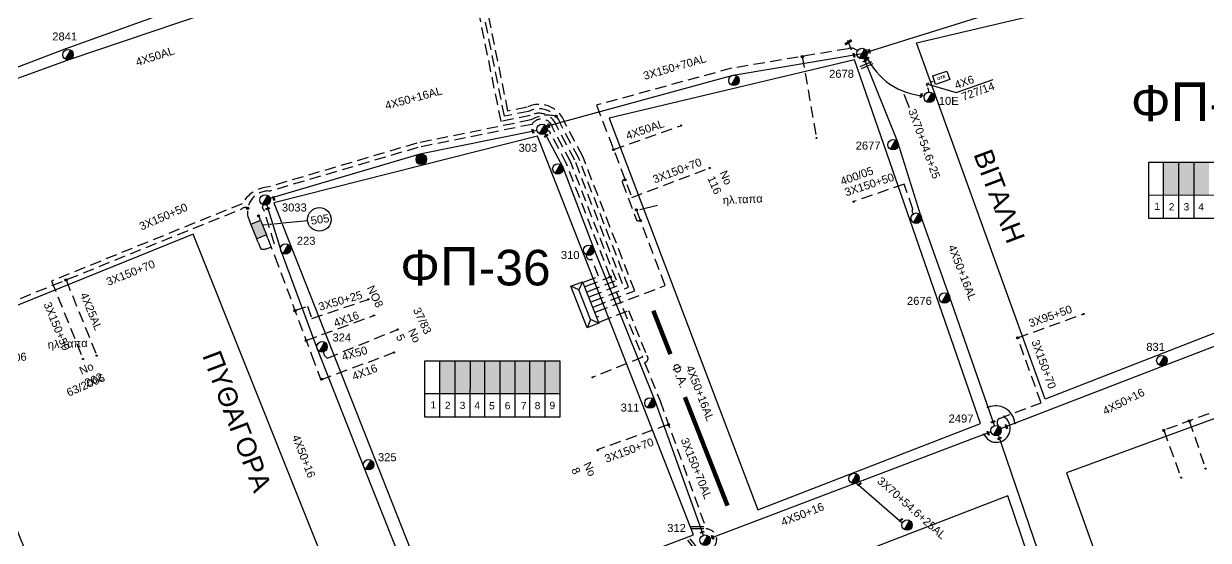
# Model space of a CAD drawing. Header units: millimetres. Extents: x 771 to 3391, y 686 to 1835.
# Drawn here: x 2487.5 to 2753.9, y 1384.9 to 1501 of the extents above; entities that cross this region are included whole.
import ezdxf

# ---------------------------------------------------------------- set-up
doc = ezdxf.new("R2010")
doc.units = ezdxf.units.MM
doc.linetypes.add('DASHED', pattern=[19.05, 12.7, -6.35])
for name, color, linetype in [('Link Box 4 Διευθύνσεων', 7, 'Continuous'), ('Pillar OTE', 7, 'Continuous'), ('Άγνωστα', 7, 'Continuous'), ('Γυμνά εναέρια ΧΤ και ΦΟΠ (3Φ)   4x50+16AL', 7, 'Continuous'), ('Εναέρια παροχή ΧΤ 4x16', 7, 'SYN_LINE'), ('Επιγραφές - Σχήματα', 7, 'Continuous'), ('Καλωδια ΧΤ  3X95+50', 7, 'Continuous'), ('Καλώδια ΧΤ   3x150+50CU', 7, 'DASHED'), ('Καλώδια ΧΤ   3x150+70AL', 7, 'DASHED'), ('Καλώδια ΧΤ   3x150AL+50CU', 7, 'DASHED'), ('Μηχανική τομή', 7, 'Continuous'), ('Στύλος Ξύλινος', 7, 'Continuous'), ('Στύλος Ξύλινος @ 1', 7, 'Continuous'), ('Στύλος ΦΜ', 7, 'Continuous'), ('Στύλος ΦΜ @ 1', 7, 'Continuous'), ('Συνδέσεις', 7, 'Continuous'), ('Συνεστραμμένα ΧΤ   3x70+54.6+25 AL', 7, 'SYN_LINE'), ('Τομή', 7, 'Continuous'), ('Υποσταθμός πόλεως', 7, 'Continuous'), ('Υπόβαθρο ΔΕΗ', 7, 'Continuous'), ('Υπόγεια καλώδια Παροχών ΧΤ   4x16AL', 7, 'DASHED'), ('Υπόγεια καλώδια Παροχών ΧΤ   4x50AL', 7, 'DASHED'), ('Υπόγεια καλώδια Παροχών ΧΤ   4x6', 7, 'DASHED')]:
    doc.layers.add(name, color=color, linetype=linetype)
doc.styles.add('arial', font='arial.ttf')
doc.styles.get("Standard").update_dxf_attribs({"font": 'arial.ttf'})
doc.linetypes.add('SYN_LINE', pattern='A,0.5,-0.0001,["/\\/\\/\\/",Standard,S=0.1,R=0,X=0,Y=-0.05],-0.25', length=0.7501)
doc.dimstyles.new('ISO-25', dxfattribs={"dimtxt": 2.5, "dimasz": 2.5, "dimexe": 1.25, "dimexo": 0.625, "dimtad": 1, "dimtxsty": 'Standard', "dimcen": 2.5, "dimadec": 0, "dimazin": 0, "dimtfac": 1, "dimtmove": 0, "dimatfit": 3, "dimfxl": 1, "dimarcsym": 0})

# ---------------------------------------------------------------- blocks, each defined once
blk = doc.blocks.new('LINK BOX 4 ΑΝΑΧΩΡΗΣΕΩΝ')
at = {"layer": 'Link Box 4 Διευθύνσεων', "ltscale": 40}
blk.add_hatch(color=256, dxfattribs=at).paths.add_polyline_path([(-3.54, 0), (-3.54, -4.67), (3.54, -4.67), (3.54, 0)])
for p, q in [((-3.54, 0), (-5.33, 0)), ((5.33, 0), (3.54, 0)), ((-3.54, -4.67), (-5.33, -4.67)), ((5.33, -4.67), (3.54, -4.67))]:
    blk.add_line(p, q, dxfattribs=at)
blk.add_lwpolyline([(-3.54, -4.67), (-3.54, 0), (3.54, 0), (3.54, -4.67)], close=True, dxfattribs=at)
blk = doc.blocks.new('ΥΠΑΡΧΩΝ ΤΣΙΜΕΝΤΕΝΙΟΣ ΣΤΥΛΟΣ')
at = {"layer": 'Στύλος ΦΜ'}
blk.add_hatch(color=7, dxfattribs=at).paths.add_polyline_path([(-1.29, -2.28, 0.574793), (2.62, 0, 0.268822), (1.3, 2.27)])
at = {"layer": 'Στύλος ΦΜ', "color": 7}
blk.add_line((-1.29, -2.28), (1.3, 2.27), dxfattribs=at)
blk.add_circle((0, 0), 2.62, dxfattribs=at)
at = {"layer": 'Στύλος ΦΜ', "flags": 4}
for tag, p in [('ΑΡΙΘΜΟΣ', (-4.68, 8.05)), ('ΤΥΠΟΣ', (-4.91, 3.03))]:
    blk.add_attdef(tag, p, '', height=4, dxfattribs=at)
blk = doc.blocks.new('ΥΠΟΣΤΑΘΜΟΣ ΠΟΛΕΩΣ 9 ΑΝΑΧΩΡΗΣΕΩΝ')
at = {"layer": 'Υποσταθμός πόλεως', "ltscale": 40}
for p, q in [((-9.63, -2.82), (-9.63, -4)), ((-7.12, -2.82), (-7.12, -4)), ((-4.84, -2.82), (-4.84, -4)), ((-2.36, -2.82), (-2.36, -4)), ((0.09, -2.82), (0.09, -4)), ((2.55, -2.82), (2.55, -4)), ((5.02, -2.82), (5.02, -4)), ((7.48, -2.82), (7.48, -4)), ((9.61, -2.82), (9.61, -4))]:
    blk.add_line(p, q, dxfattribs=at)
blk.add_lwpolyline([(-10.02, 2.82), (10.02, 2.82), (10.02, -2.82), (-10.02, -2.82)], close=True, dxfattribs=at)
for points in [[(-7.21, 0), (-10.02, 2.82)], [(-10.02, -2.82), (-7.21, 0)], [(-7.21, 0), (7.21, 0)], [(7.21, 0), (10.02, 2.82)], [(10.02, -2.82), (7.21, 0)]]:
    blk.add_lwpolyline(points, dxfattribs=at)
at = {"layer": 'Υποσταθμός πόλεως', "linetype": 'SYN_LINE', "ltscale": 40, "flags": 1}
for tag, p in [('ΜΕΤΑΣΧΗΜΑΤΙΣΜΟΣ', (10.79, 1.71)), ('ΙΣΧΥΣ', (10.77, -1.08)), ('ΑΡΙΘΜΟΣ', (10.89, -3.8))]:
    blk.add_attdef(tag, p, '', height=1.8, dxfattribs=at)
blk = doc.blocks.new('_ΣΥΝΔΕΣΗ')
at = {"layer": 'Συνδέσεις', "linetype": 'SYN_LINE', "ltscale": 40}
blk.add_hatch(color=256, dxfattribs=at).paths.add_polyline_path([(0.5, -0.01, 1), (-0.5, -0.01, 1)])
at = {"layer": 'Συνδέσεις'}
blk.add_circle((0, -0.01), 0.5, dxfattribs=at)
blk = doc.blocks.new('ΜΗΧΑΝΙΚΗ ΤΟΜΗ')
at = {"layer": 'Μηχανική τομή', "ltscale": 40}
for p, q in [((-1.9, 0.8), (1.9, 0.8)), ((1.9, 0), (-1.9, 0))]:
    blk.add_line(p, q, dxfattribs=at)
blk = doc.blocks.new('ΤΟΜΗ')
at = {"layer": 'Τομή', "ltscale": 40}
for p, q in [((-5.7, 0), (5.7, 0)), ((5.7, -2.3), (-5.7, -2.3))]:
    blk.add_line(p, q, dxfattribs=at)
blk = doc.blocks.new('ΥΠΑΡΧΩΝ ΞΥΛΙΝΟΣ ΣΤΥΛΟΣ')
at = {"layer": 'Στύλος Ξύλινος'}
h = blk.add_hatch(color=7, dxfattribs=at)
h.paths.add_polyline_path([(-2.62, 0, 0.270008), (-1.29, -2.28), (1.3, 2.27, 0.576266)])
h.paths.add_polyline_path([(-1.29, -2.28, 0.574793), (2.62, 0, 0.268822), (1.3, 2.27)])
at = {"layer": 'Στύλος Ξύλινος', "color": 7}
blk.add_line((-1.29, -2.28), (1.3, 2.27), dxfattribs=at)
blk.add_circle((0, 0), 2.62, dxfattribs=at)
at = {"layer": 'Στύλος Ξύλινος', "flags": 4}
for tag, p in [('ΑΡΙΘΜΟΣ', (-4.91, 8.6)), ('ΤΥΠΟΣ', (-4.85, 3.39))]:
    blk.add_attdef(tag, p, '', height=4, dxfattribs=at)
blk = doc.blocks.new('τομή_')
at = {"layer": 'Επιγραφές - Σχήματα'}
for p, q in [((-1.29, -0.22), (0.13, 0.75)), ((-1.08, -0.46), (0.34, 0.51)), ((-0.66, 0.62), (-0.29, -0.37))]:
    blk.add_line(p, q, dxfattribs=at)
blk = doc.blocks.new('PILLAR ΟΤΕ')
at = {"layer": 'Pillar OTE', "ltscale": 40}
blk.add_lwpolyline([(-3.31, 2.02), (3.39, 2.02), (3.39, -1.99), (-3.31, -1.99)], close=True, dxfattribs=at)
at = {"layer": 'Pillar OTE', "insert": (-1.81, 0.71), "char_height": 1.3575, "width": 109.961, "attachment_point": 1}
blk.add_mtext('{\\fArial|b1|i0|c161|p34;OTE}', dxfattribs=at)

msp = doc.modelspace()

# ---------------------------------------------------------------- hatches: boundary and pattern name
at = {"layer": 'Καλώδια ΧΤ   3x150+50CU', "linetype": 'DASHED', "ltscale": 0.2}
h = msp.add_hatch(color=30, dxfattribs=at)
h.dxf.hatch_style = 1
h.paths.add_polyline_path([(2747.32084, 1469.83693), (2743.88097, 1469.83715), (2743.88051, 1462.47656), (2747.32038, 1462.47322)])
h = msp.add_hatch(color=62, dxfattribs=at)
h.dxf.hatch_style = 1
h.paths.add_polyline_path([(2750.76041, 1469.83672), (2747.32084, 1469.83693), (2747.32038, 1462.47322), (2750.75995, 1462.46988)])
h = msp.add_hatch(color=5, dxfattribs=at)
h.dxf.hatch_style = 1
h.paths.add_polyline_path([(2754.05797, 1469.83651), (2750.76041, 1469.83672), (2750.75995, 1462.46988), (2754.05751, 1462.46668)])
h = msp.add_hatch(color=151, dxfattribs=at)
h.dxf.hatch_style = 1
h.paths.add_polyline_path([(2584.5185, 1425.21059), (2581.07863, 1425.2108), (2581.07817, 1417.85021), (2584.51804, 1417.84687)])
h = msp.add_hatch(color=1, dxfattribs=at)
h.dxf.hatch_style = 1
h.paths.add_polyline_path([(2587.95807, 1425.21037), (2584.5185, 1425.21059), (2584.51804, 1417.84687), (2587.95761, 1417.84353)])
h = msp.add_hatch(color=5, dxfattribs=at)
h.dxf.hatch_style = 1
h.paths.add_polyline_path([(2591.25563, 1425.21017), (2587.95807, 1425.21037), (2587.95761, 1417.84353), (2591.25517, 1417.84033)])
h = msp.add_hatch(color=2, dxfattribs=at)
h.dxf.hatch_style = 1
h.paths.add_polyline_path([(2594.64163, 1425.20996), (2591.25563, 1425.21017), (2591.25517, 1417.84033), (2594.64117, 1417.83704)])
h = msp.add_hatch(color=30, dxfattribs=at)
h.dxf.hatch_style = 1
h.paths.add_polyline_path([(2598.03827, 1425.20974), (2594.64163, 1425.20996), (2594.64117, 1417.83704), (2598.03781, 1417.83374)])
h = msp.add_hatch(color=85, dxfattribs=at)
h.dxf.hatch_style = 1
h.paths.add_polyline_path([(2601.37532, 1425.20953), (2598.03827, 1425.20974), (2598.03781, 1417.83374), (2601.37486, 1417.8305)])
h = msp.add_hatch(color=6, dxfattribs=at)
h.dxf.hatch_style = 1
h.paths.add_polyline_path([(2604.76369, 1425.20932), (2601.37532, 1425.20953), (2601.37486, 1417.8305), (2604.76323, 1417.82721)])
h = msp.add_hatch(color=173, dxfattribs=at)
h.dxf.hatch_style = 1
h.paths.add_polyline_path([(2608.0838, 1425.20911), (2604.76369, 1425.20932), (2604.76323, 1417.82721), (2608.08333, 1417.82399)])

# ---------------------------------------------------------------- linework, layer by layer
at = {"color": 85, "const_width": 1}
for points in [[(2629.11377, 1436.46978), (2632.95667, 1426.69295)], [(2636.21338, 1417.04203), (2645.79908, 1392.65474)]]:
    msp.add_lwpolyline(points, dxfattribs=at)
at = {"layer": 'Pillar OTE', "ltscale": 40}
for points in [[(2740.55227, 1457.19707), (2740.55306, 1469.83736), (2770.88613, 1469.83546), (2770.88534, 1457.16771), (2740.55227, 1457.198)], [(2743.88018, 1457.19467), (2743.88097, 1469.83715)], [(2747.32005, 1457.19124), (2747.32084, 1469.83693)], [(2750.75962, 1457.1878), (2750.76041, 1469.83672)], [(2740.5526, 1462.47979), (2770.88567, 1462.45033)], [(2577.74993, 1412.57072), (2577.75072, 1425.21101), (2608.0838, 1425.20911), (2608.083, 1412.54136), (2577.74993, 1412.57165)], [(2581.07784, 1412.56833), (2581.07863, 1425.2108)], [(2584.51771, 1412.56489), (2584.5185, 1425.21059)], [(2587.95728, 1412.56146), (2587.95807, 1425.21037)], [(2591.25484, 1412.55817), (2591.25563, 1425.21017)], [(2594.64083, 1412.55479), (2594.64163, 1425.20996)], [(2598.03748, 1412.55139), (2598.03827, 1425.20974)], [(2601.37453, 1412.54806), (2601.37532, 1425.20953)], [(2604.7629, 1412.54468), (2604.76369, 1425.20932)], [(2577.75026, 1417.85345), (2608.08333, 1417.82399)]]:
    msp.add_lwpolyline(points, dxfattribs=at)
at = {"layer": 'Άγνωστα', "color": 5, "linetype": 'DASHED', "ltscale": 0.2}
msp.add_lwpolyline([(2662.60525, 1493.61553), (2665.80189, 1475.25655)], dxfattribs=at)
at = {"layer": 'Άγνωστα', "color": 173, "linetype": 'DASHED', "ltscale": 0.2}
msp.add_lwpolyline([(2497.03637, 1443.3848), (2503.93232, 1426.3567)], dxfattribs=at)
at = {"layer": 'Άγνωστα', "color": 2, "linetype": 'DASHED', "ltscale": 0.2}
msp.add_lwpolyline([(2548.51798, 1436.50638), (2551.36452, 1437.46696), (2552.29183, 1434.719), (2564.97052, 1438.9975)], dxfattribs=at)
at = {"layer": 'Άγνωστα', "color": 30, "linetype": 'DASHED', "ltscale": 0.2}
for points in [[(2743.90785, 1409.59894), (2747.80064, 1398.95124)], [(2749.65424, 1411.69981), (2753.30221, 1400.98363)]]:
    msp.add_lwpolyline(points, dxfattribs=at)
at = {"layer": 'Γυμνά εναέρια ΧΤ και ΦΟΠ (3Φ)   4x50+16AL', "color": 1, "linetype": 'Continuous', "ltscale": 0.2}
msp.add_lwpolyline([(2605.06826, 1477.91962), (2647.07294, 1489.39212), (2676.0515, 1494.24646), (2706.39896, 1503.67676), (2741.46298, 1510.89616)], dxfattribs=at)
at = {"layer": 'Γυμνά εναέρια ΧΤ και ΦΟΠ (3Φ)   4x50+16AL', "color": 30, "linetype": 'Continuous', "ltscale": 0.2}
for points in [[(2540.34225, 1507.31022), (2497.86317, 1492.89241), (2456.10773, 1477.7831)], [(2740.00738, 1309.0946), (2730.99848, 1337.50021), (2723.97448, 1357.72424), (2716.65379, 1379.61889), (2706.57351, 1408.9505)]]:
    msp.add_lwpolyline(points, dxfattribs=at)
at = {"layer": 'Γυμνά εναέρια ΧΤ και ΦΟΠ (3Φ)   4x50+16AL', "color": 62, "linetype": 'Continuous', "ltscale": 0.2}
for points in [[(2705.82883, 1410.64297), (2695.73535, 1439.67072), (2689.37164, 1457.55891), (2684.08198, 1474.31416), (2676.0515, 1494.24646)], [(2707.28318, 1409.97083), (2743.96823, 1424.17324), (2772.61796, 1435.13968), (2810.93752, 1449.04245), (2832.62439, 1459.07401)]]:
    msp.add_lwpolyline(points, dxfattribs=at)
at = {"layer": 'Γυμνά εναέρια ΧΤ και ΦΟΠ (3Φ)   4x50+16AL', "color": 2, "linetype": 'Continuous', "ltscale": 0.2}
for points in [[(2602.96481, 1476.95556), (2576.59867, 1471.60622), (2541.80689, 1461.34522), (2545.38296, 1449.77876), (2553.53877, 1427.87228), (2563.96207, 1401.44219), (2575.09948, 1373.34377), (2580.82698, 1362.74188)], [(2604.49996, 1476.72923), (2608.75219, 1468.72826), (2615.73389, 1450.33217), (2629.4921, 1416.06693), (2640.3449, 1385.99766)]]:
    msp.add_lwpolyline(points, dxfattribs=at)
at = {"layer": 'Γυμνά εναέρια ΧΤ και ΦΟΠ (3Φ)   4x50+16AL', "color": 151}
msp.add_lwpolyline([(2705.04648, 1409.25711), (2641.08427, 1384.96471)], dxfattribs=at)
at = {"layer": 'Καλωδια ΧΤ  3X95+50', "color": 151, "linetype": 'DASHED', "ltscale": 0.2}
msp.add_lwpolyline([(2711.04682, 1430.37262), (2725.94262, 1435.76949)], dxfattribs=at)
at = {"layer": 'Καλώδια ΧΤ   3x150+50CU', "color": 6, "linetype": 'DASHED', "ltscale": 0.2}
msp.add_lwpolyline([(2615.08637, 1439.7286), (2622.18471, 1442.51483), (2611.44004, 1470.29337), (2607.38537, 1477.92262, 0.475765592), (2601.39906, 1480.30333), (2594.86534, 1478.97772), (2586.68311, 1519.3068), (2564.09, 1513.51637), (2545.56822, 1507.43739, 0.209215752), (2541.47725, 1511.57691), (2538.94855, 1521.8069), (2557.07644, 1526.27196)], format="xyb", dxfattribs=at)
at = {"layer": 'Καλώδια ΧΤ   3x150+50CU', "color": 30, "linetype": 'DASHED', "ltscale": 0.2}
msp.add_lwpolyline([(2607.17811, 1480.2075, 0.189019085), (2601.5979, 1479.32329), (2575.91887, 1474.11336), (2542.66508, 1464.30596, 0.255940622), (2536.61289, 1460.46971, 0.047981839), (2536.61289, 1460.46971), (2493.75904, 1443.13802), (2500.85024, 1425.60451)], format="xyb", dxfattribs=at)
at = {"layer": 'Καλώδια ΧΤ   3x150+50CU', "color": 62, "linetype": 'DASHED', "ltscale": 0.2}
msp.add_lwpolyline([(2687.61279, 1458.24818, -0.454708071), (2687.46132, 1459.31947), (2685.52517, 1464.91151), (2674.15638, 1460.97526)], format="xyb", dxfattribs=at)
at = {"layer": 'Καλώδια ΧΤ   3x150+50CU', "color": 2, "linetype": 'DASHED', "ltscale": 0.2}
for points in [[(2540.23821, 1451.79638), (2540.81123, 1450.35087, 0.252948023), (2543.87955, 1451.45123), (2541.48422, 1459.19868, -0.525536368), (2541.41511, 1460.23502)], [(2613.79637, 1443.01505), (2616.81351, 1444.19935), (2615.30273, 1448.04825, -0.775555418), (2614.18047, 1449.32565)]]:
    msp.add_lwpolyline(points, format="xyb", dxfattribs=at)
msp.add_lwpolyline([(2542.40795, 1452.6565), (2544.00773, 1448.62091), (2552.23057, 1426.53438), (2554.31147, 1420.94509)], dxfattribs=at)
at = {"layer": 'Καλώδια ΧΤ   3x150+50CU', "color": 1, "linetype": 'DASHED', "ltscale": 0.2}
msp.add_lwpolyline([(2619.42929, 1444.08132), (2626.68505, 1426.01066), (2615.36462, 1421.46526)], dxfattribs=at)
at = {"layer": 'Καλώδια ΧΤ   3x150+70AL', "color": 85, "linetype": 'DASHED', "ltscale": 0.2}
msp.add_lwpolyline([(2615.98258, 1437.44539), (2624.92608, 1440.95592), (2613.26232, 1471.12624), (2609.22966, 1478.71408, 0.448897201), (2600.72622, 1482.20756), (2596.42773, 1481.33546), (2588.82207, 1518.82268), (2618.72365, 1526.48622, 0.31998564), (2623.68184, 1528.78928), (2645.23597, 1532.97276), (2671.999, 1539.2893), (2667.57658, 1558.02698)], format="xyb", dxfattribs=at)
at = {"layer": 'Καλώδια ΧΤ   3x150+70AL', "color": 30, "linetype": 'DASHED', "ltscale": 0.2}
msp.add_lwpolyline([(2615.53617, 1438.58269), (2623.56334, 1441.73353), (2612.35118, 1470.7098), (2608.30944, 1478.31473, 0.46029083), (2601.05578, 1481.25405), (2595.64653, 1480.15659), (2587.65304, 1519.55539), (2618.47538, 1527.45491)], format="xyb", dxfattribs=at)
at = {"layer": 'Καλώδια ΧΤ   3x150+70AL', "color": 5, "linetype": 'DASHED', "ltscale": 0.2}
for points in [[(2675.01681, 1494.81452, 0.330894539), (2672.95934, 1495.34999), (2646.70091, 1490.95132), (2616.36268, 1482.66521), (2624.25988, 1461.8815), (2641.77845, 1468.53804)], [(2622.74624, 1465.86509, 0.478127103), (2622.09588, 1465.39366), (2625.36378, 1456.79326, 0.207469894), (2626.21844, 1456.72702)]]:
    msp.add_lwpolyline(points, format="xyb", dxfattribs=at)
at = {"layer": 'Καλώδια ΧΤ   3x150+70AL', "color": 173, "linetype": 'DASHED', "ltscale": 0.2}
for points in [[(2614.63564, 1440.8769), (2620.80418, 1443.29819), (2610.52891, 1469.87694), (2606.50234, 1477.45332, 0.677072683), (2601.79673, 1478.34326), (2576.16018, 1473.14195), (2542.94796, 1463.3468, 0.511062118), (2537.92633, 1457.62829), (2538.2746, 1456.74976)], [(2476.19735, 1434.95673), (2536.56094, 1459.37001, -0.292836008), (2537.88918, 1459.53826)]]:
    msp.add_lwpolyline(points, format="xyb", dxfattribs=at)
at = {"layer": 'Καλώδια ΧΤ   3x150+70AL', "color": 1, "linetype": 'DASHED', "ltscale": 0.2}
msp.add_lwpolyline([(2614.18573, 1442.02311), (2619.42929, 1444.08132), (2609.61777, 1469.46051), (2606.01929, 1476.23139, 0.415972261), (2605.23571, 1476.89587)], format="xyb", dxfattribs=at)
at = {"layer": 'Καλώδια ΧΤ   3x150+70AL', "color": 5, "linetype": 'DASHED', "ltscale": 0.2}
msp.add_lwpolyline([(2616.4369, 1436.28797), (2631.7708, 1442.1144), (2625.30126, 1459.14082)], dxfattribs=at)
at = {"layer": 'Καλώδια ΧΤ   3x150+70AL', "color": 30, "linetype": 'DASHED', "ltscale": 0.2}
msp.add_lwpolyline([(2789.074, 1448.01051), (2791.91029, 1440.33903), (2771.27183, 1432.85116), (2775.51546, 1421.15464), (2743.90785, 1409.59894)], dxfattribs=at)
at = {"layer": 'Καλώδια ΧΤ   3x150+70AL', "color": 151, "linetype": 'DASHED', "ltscale": 0.2}
for points in [[(2617.31079, 1434.06163), (2623.54215, 1436.5219), (2627.61302, 1426.38326, -0.649998113), (2627.1547, 1424.84097), (2630.62907, 1416.18795), (2641.00791, 1387.43184, -0.692052941), (2642.53124, 1383.24222)], [(2706.77936, 1410.54506, -0.523838596), (2706.94357, 1412.25071), (2716.3399, 1415.76328), (2711.04682, 1430.37262)]]:
    msp.add_lwpolyline(points, format="xyb", dxfattribs=at)
msp.add_lwpolyline([(2632.51441, 1410.86879), (2616.49925, 1405.17347)], dxfattribs=at)
at = {"layer": 'Συνεστραμμένα ΧΤ   3x70+54.6+25 AL', "color": 151, "ltscale": 15}
msp.add_lwpolyline([(2674.75106, 1397.75112), (2685.10957, 1388.79855)], dxfattribs=at)
at = {"layer": 'Συνεστραμμένα ΧΤ   3x70+54.6+25 AL', "linetype": 'SYN_LINE', "ltscale": 20}
msp.add_arc((2690.88948, 1499.90393), 15.16772, 204.322386, 266.8094744, dxfattribs=at)
at = {"layer": 'Υπόβαθρο ΔΕΗ'}
for points in [[(2444.26421, 1530.24786), (2519.06546, 1553.97058), (2529.62762, 1507.06343), (2496.778, 1495.21582), (2456.86167, 1480.01556), (2444.26421, 1530.24786)], [(2688.26964, 1496.65093), (2741.59222, 1509.23641), (2805.32677, 1533.58464), (2831.94692, 1459.99039), (2761.47462, 1433.79532), (2717.2651, 1416.62108), (2688.26964, 1496.65093)], [(2673.14568, 1496.28319), (2673.58466, 1495.09866)], [(2652.60442, 1391.71792), (2702.67987, 1411.0901), (2674.37426, 1492.84315), (2619.16872, 1479.7134), (2652.60442, 1391.71792)], [(2697.2163, 1485.49107), (2705.50836, 1488.41152)], [(2623.04959, 1424.62011), (2603.0472, 1475.65503), (2543.79105, 1460.73812)], [(2543.79105, 1460.73812), (2581.59343, 1364.78589)], [(2541.18958, 1455.72995), (2542.29683, 1455.83762)], [(2542.76212, 1455.88287), (2543.2766, 1455.9329)], [(2543.81668, 1455.98542), (2545.36167, 1456.13566)], [(2545.85718, 1456.18385), (2551.36892, 1456.71984)], [(2506.95058, 1335.39902), (2563.91464, 1357.82575), (2525.60008, 1453.65083), (2468.35325, 1430.49809), (2506.95058, 1335.39902)], [(2638.1385, 1386.12163), (2623.05309, 1424.61119)], [(2756.63879, 1303.34116), (2808.74205, 1325.86516), (2775.89376, 1419.71091), (2722.0514, 1400.02621), (2756.63879, 1303.34116)], [(2696.25061, 1277.83154), (2741.76651, 1297.77487), (2708.82519, 1394.89918), (2659.31239, 1375.79573), (2696.25061, 1277.83154)], [(2581.59343, 1364.78589), (2638.13717, 1386.12112)]]:
    msp.add_lwpolyline(points, dxfattribs=at)
msp.add_circle((2554.01002, 1456.97667), 2.65356, dxfattribs=at)
for centre, radius, start, end in [((2706.07372, 1410.70002), 4.40397, 6.4754364, 112.4282943), ((2706.27481, 1410.01041), 3.11837, 205.7286053, 57.2126826)]:
    msp.add_arc(centre, radius, start, end, dxfattribs=at)
at = {"layer": 'Υπόγεια καλώδια Παροχών ΧΤ   4x16AL', "color": 2, "linetype": 'DASHED', "ltscale": 0.2}
for points in [[(2551.0216, 1429.78166), (2566.17722, 1435.36204)], [(2554.31147, 1420.94509), (2570.67195, 1427.03612)]]:
    msp.add_lwpolyline(points, dxfattribs=at)
at = {"layer": 'Υπόγεια καλώδια Παροχών ΧΤ   4x50AL', "color": 5, "linetype": 'DASHED', "ltscale": 0.2}
msp.add_lwpolyline([(2620.15817, 1472.67632), (2635.49831, 1478.11605)], dxfattribs=at)
at = {"layer": 'Υπόγεια καλώδια Παροχών ΧΤ   4x50AL', "color": 2, "linetype": 'DASHED', "ltscale": 0.2}
msp.add_lwpolyline([(2554.93188, 1427.22353, 0.300079115), (2555.81588, 1425.83333), (2571.66591, 1432.25945)], format="xyb", dxfattribs=at)
at = {"layer": 'Υπόγεια καλώδια Παροχών ΧΤ   4x6', "linetype": 'DASHED', "ltscale": 0.05}
msp.add_lwpolyline([(2691.0349, 1485.58833, -0.326108951), (2691.0735, 1485.97639), (2690.53224, 1487.47031), (2692.28361, 1488.10484)], format="xyb", dxfattribs=at)

# ---------------------------------------------------------------- block references
at = {"layer": 'Link Box 4 Διευθύνσεων', "xscale": 0.4999999999999998, "yscale": 0.4999999999999998, "zscale": 0.4999999999999998, "rotation": 291.6242354727563}
msp.add_blockref('LINK BOX 4 ΑΝΑΧΩΡΗΣΕΩΝ', (2541.42615, 1455.13319), dxfattribs=at)
at = {"layer": 'Pillar OTE', "xscale": 0.5, "yscale": 0.5, "zscale": 0.5, "rotation": 19.34765744872917}
msp.add_blockref('PILLAR ΟΤΕ', (2693.83263, 1488.81407), dxfattribs=at)
at = {"layer": 'Επιγραφές - Σχήματα'}
msp.add_blockref('τομή_', (2673.43986, 1496.65067), dxfattribs=at)
at = {"layer": 'Μηχανική τομή'}
for p, xscale, yscale, zscale, rotation in [((2677.76584, 1494.77106), 0.249999999999919, 0.249999999999919, 0.249999999999919, 102.6794676844389), ((2674.33578, 1493.89976), 0.249999999999919, 0.249999999999919, 0.249999999999919, 102.6794676844389), ((2676.77657, 1492.48406), 0.2499999999999681, 0.2499999999999681, 0.2499999999999681, 24.52614692496657), ((2677.26034, 1493.07496), 0.2499999999999681, 0.2499999999999681, 0.2499999999999681, 24.52614692496657), ((2689.44892, 1484.80477), 0.2499999999999681, 0.2499999999999681, 0.2499999999999681, 73.82725120194756), ((2602.11979, 1476.8058), 0.249999999999919, 0.249999999999919, 0.249999999999919, 105.5651085063016), ((2605.04848, 1475.69714), 0.2499999999999681, 0.2499999999999681, 0.2499999999999681, 36.11407878704492), ((2605.69524, 1478.07403), 0.249999999999919, 0.249999999999919, 0.249999999999919, 102.6794676844389), ((2543.83855, 1461.74804), 0.249999999999919, 0.249999999999919, 0.249999999999919, 105.5651085063016), ((2542.38815, 1459.30914), 0.25, 0.25, 0.25, 19.16884501779563), ((2704.32228, 1408.91333), 0.2500000000002005, 0.2500000000002005, 0.2500000000002005, 286.4757143628348), ((2705.56552, 1411.40024), 0.2499999999999681, 0.2499999999999681, 0.2499999999999681, 24.52614692496657), ((2708.41952, 1410.40528), 0.2500000000002005, 0.2500000000002005, 0.2500000000002005, 286.4757143628348), ((2707.01135, 1407.68173), 0.2499999999999681, 0.2499999999999681, 0.2499999999999681, 24.52614692496657), ((2675.51898, 1397.38746), 0.2499999999999681, 0.2499999999999681, 0.2499999999999681, 36.11407878704492), ((2684.82853, 1389.34147), 0.2499999999999681, 0.2499999999999681, 0.2499999999999681, 36.11407878704492), ((2640.12785, 1386.59901), 0.2499999999999681, 0.2499999999999681, 0.2499999999999681, 17.67848038916355), ((2642.36116, 1385.50315), 0.2500000000002005, 0.2500000000002005, 0.2500000000002005, 286.4757143628348)]:
    msp.add_blockref('ΜΗΧΑΝΙΚΗ ΤΟΜΗ', p, dxfattribs=dict(at, xscale=xscale, yscale=yscale, zscale=zscale, rotation=rotation))
at = {"layer": 'Στύλος Ξύλινος @ 1', "ltscale": 40, "xscale": 0.4499999999998181, "yscale": 0.4499999999998181, "zscale": 0.4499999999998181}
msp.add_blockref('ΥΠΑΡΧΩΝ ΞΥΛΙΝΟΣ ΣΤΥΛΟΣ', (2576.946, 1470.48083), dxfattribs=at)
at = {"layer": 'Στύλος ΦΜ @ 1', "ltscale": 40}
ref = msp.add_blockref('ΥΠΑΡΧΩΝ ΤΣΙΜΕΝΤΕΝΙΟΣ ΣΤΥΛΟΣ', (2497.4884, 1494.00895), dxfattribs=dict(at, xscale=0.4499999999998181, yscale=0.4499999999998181, zscale=0.4499999999998181))
ref.add_attrib('ΤΥΠΟΣ', '2841', (2493.9267, 1497.18866), dxfattribs={"layer": 'Στύλος ΦΜ', "height": 1.8, "flags": 4})
ref = msp.add_blockref('ΥΠΑΡΧΩΝ ΤΣΙΜΕΝΤΕΝΙΟΣ ΣΤΥΛΟΣ', (2676.04924, 1494.24775), dxfattribs=dict(at, xscale=0.4499999999998181, yscale=0.4499999999998181, zscale=0.4499999999998181))
ref.add_attrib('ΤΥΠΟΣ', '2678', (2668.64103, 1488.79956), dxfattribs={"layer": 'Στύλος ΦΜ', "height": 1.8, "flags": 4})
at = {"layer": 'Στύλος ΦΜ @ 1', "ltscale": 40, "xscale": 0.4499999999998181, "yscale": 0.4499999999998181, "zscale": 0.4499999999998181}
for p in [(2647.2425, 1488.22662), (2688.23552, 1457.24851), (2614.59042, 1450.05001), (2674.25473, 1398.77275), (2686.17448, 1388.29546)]:
    msp.add_blockref('ΥΠΑΡΧΩΝ ΤΣΙΜΕΝΤΕΝΙΟΣ ΣΤΥΛΟΣ', p, dxfattribs=at)
at = {"layer": 'Στύλος ΦΜ @ 1', "ltscale": 40}
ref = msp.add_blockref('ΥΠΑΡΧΩΝ ΤΣΙΜΕΝΤΕΝΙΟΣ ΣΤΥΛΟΣ', (2691.1726, 1484.41864), dxfattribs=dict(at, xscale=0.4499999999998181, yscale=0.4499999999998181, zscale=0.4499999999998181))
ref.add_attrib('ΑΡΙΘΜΟΣ', '10Ε', (2693.31693, 1482.71999), dxfattribs={"layer": 'Στύλος ΦΜ', "height": 1.8, "flags": 4})
ref = msp.add_blockref('ΥΠΑΡΧΩΝ ΤΣΙΜΕΝΤΕΝΙΟΣ ΣΤΥΛΟΣ', (2604.10845, 1477.23705), dxfattribs=dict(at, xscale=0.4499999999998181, yscale=0.4499999999998181, zscale=0.4499999999998181))
ref.add_attrib('ΤΥΠΟΣ', '303', (2598.81328, 1472.17669), dxfattribs={"layer": 'Στύλος ΦΜ', "height": 1.8, "flags": 4})
ref = msp.add_blockref('ΥΠΑΡΧΩΝ ΤΣΙΜΕΝΤΕΝΙΟΣ ΣΤΥΛΟΣ', (2683.03917, 1473.7667), dxfattribs=dict(at, xscale=0.4499999999998181, yscale=0.4499999999998181, zscale=0.4499999999998181))
ref.add_attrib('ΤΥΠΟΣ', '2677', (2674.62078, 1472.67104), dxfattribs={"layer": 'Στύλος ΦΜ', "height": 1.8, "flags": 4})
ref = msp.add_blockref('ΥΠΑΡΧΩΝ ΤΣΙΜΕΝΤΕΝΙΟΣ ΣΤΥΛΟΣ', (2607.64728, 1468.32044), dxfattribs=dict(at, xscale=0.4499999999998181, yscale=0.4499999999998181, zscale=0.4499999999998181))
ref.add_attrib('ΤΥΠΟΣ', '310', (2608.32259, 1448.07696), dxfattribs={"layer": 'Στύλος ΦΜ', "height": 1.8, "flags": 4})
ref = msp.add_blockref('ΥΠΑΡΧΩΝ ΤΣΙΜΕΝΤΕΝΙΟΣ ΣΤΥΛΟΣ', (2541.80463, 1461.34651), dxfattribs=dict(at, xscale=0.4499999999998181, yscale=0.4499999999998181, zscale=0.4499999999998181))
ref.add_attrib('ΤΥΠΟΣ', '3033', (2545.57559, 1458.75686), dxfattribs={"layer": 'Στύλος ΦΜ', "height": 1.8, "flags": 4})
ref = msp.add_blockref('ΥΠΑΡΧΩΝ ΤΣΙΜΕΝΤΕΝΙΟΣ ΣΤΥΛΟΣ', (2546.41505, 1450.34615), dxfattribs=dict(at, xscale=0.4499999999998181, yscale=0.4499999999998181, zscale=0.4499999999998181))
ref.add_attrib('ΤΥΠΟΣ', '223', (2548.9329, 1451.28426), dxfattribs={"layer": 'Στύλος ΦΜ', "height": 1.8, "flags": 4})
ref = msp.add_blockref('ΥΠΑΡΧΩΝ ΤΣΙΜΕΝΤΕΝΙΟΣ ΣΤΥΛΟΣ', (2694.61129, 1439.31911), dxfattribs=dict(at, xscale=0.4499999999998181, yscale=0.4499999999998181, zscale=0.4499999999998181))
ref.add_attrib('ΤΥΠΟΣ', '2676', (2686.15355, 1437.77981), dxfattribs={"layer": 'Στύλος ΦΜ', "height": 1.8, "flags": 4})
ref = msp.add_blockref('ΥΠΑΡΧΩΝ ΤΣΙΜΕΝΤΕΝΙΟΣ ΣΤΥΛΟΣ', (2554.61214, 1428.35707), dxfattribs=dict(at, xscale=0.4499999999998181, yscale=0.4499999999998181, zscale=0.4499999999998181))
ref.add_attrib('ΤΥΠΟΣ', '324', (2556.9518, 1429.54621), dxfattribs={"layer": 'Στύλος ΦΜ', "height": 1.8, "flags": 4})
ref = msp.add_blockref('ΥΠΑΡΧΩΝ ΤΣΙΜΕΝΤΕΝΙΟΣ ΣΤΥΛΟΣ', (2743.48579, 1425.24766), dxfattribs=dict(at, xscale=0.4499999999998181, yscale=0.4499999999998181, zscale=0.4499999999998181))
ref.add_attrib('ΤΥΠΟΣ', '831', (2739.9757, 1427.43469), dxfattribs={"layer": 'Στύλος ΦΜ', "height": 1.8, "flags": 4})
ref = msp.add_blockref('ΥΠΑΡΧΩΝ ΤΣΙΜΕΝΤΕΝΙΟΣ ΣΤΥΛΟΣ', (2628.36443, 1415.72711), dxfattribs=dict(at, xscale=0.4499999999998181, yscale=0.4499999999998181, zscale=0.4499999999998181))
ref.add_attrib('ΤΥΠΟΣ', '311', (2621.76544, 1413.80461), dxfattribs={"layer": 'Στύλος ΦΜ', "height": 1.8, "flags": 4})
ref = msp.add_blockref('ΥΠΑΡΧΩΝ ΤΣΙΜΕΝΤΕΝΙΟΣ ΣΤΥΛΟΣ', (2706.1938, 1409.52317), dxfattribs=dict(at, xscale=0.4499999999998181, yscale=0.4499999999998181, zscale=0.4499999999998181))
ref.add_attrib('ΤΥΠΟΣ', '2497', (2695.51783, 1411.33817), dxfattribs={"layer": 'Στύλος ΦΜ', "height": 1.8, "flags": 4})
ref = msp.add_blockref('ΥΠΑΡΧΩΝ ΤΣΙΜΕΝΤΕΝΙΟΣ ΣΤΥΛΟΣ', (2565.0649, 1401.85559), dxfattribs=dict(at, xscale=0.4499999999998181, yscale=0.4499999999998181, zscale=0.4499999999998181))
ref.add_attrib('ΤΥΠΟΣ', '325', (2567.18923, 1402.64511), dxfattribs={"layer": 'Στύλος ΦΜ', "height": 1.8, "flags": 4})
ref = msp.add_blockref('ΥΠΑΡΧΩΝ ΤΣΙΜΕΝΤΕΝΙΟΣ ΣΤΥΛΟΣ', (2640.74474, 1384.88984), dxfattribs=dict(at, xscale=0.4499999999998181, yscale=0.4499999999998181, zscale=0.4499999999998181))
ref.add_attrib('ΤΥΠΟΣ', '312', (2632.23232, 1386.73439), dxfattribs={"layer": 'Στύλος ΦΜ', "height": 1.8, "flags": 4})
at = {"layer": 'Συνδέσεις'}
for p, xscale, yscale, zscale in [((2662.61472, 1493.56115), 0.4777242751394019, 0.4777242751394019, 0.4777242751394019), ((2607.27051, 1480.158), 0.4777242751394019, 0.4777242751394019, 0.4777242751394019), ((2635.39192, 1478.07871), 0.25, 0.25, 0.25), ((2665.80189, 1475.25655), 0.25, 0.25, 0.25), ((2620.15817, 1472.67632), 0.4777242751394019, 0.4777242751394019, 0.4777242751394019), ((2641.77845, 1468.53804), 0.25, 0.25, 0.25), ((2622.74624, 1465.86509), 0.4777242751394019, 0.4777242751394019, 0.4777242751394019), ((2674.15638, 1460.97526), 0.25, 0.25, 0.25), ((2537.87813, 1459.4771), 0.4777242751394019, 0.4777242751394019, 0.4777242751394019), ((2540.30255, 1457.80649), 0.4777242751394019, 0.4777242751394019, 0.4777242751394019), ((2625.30126, 1459.14082), 0.4777242751394019, 0.4777242751394019, 0.4777242751394019), ((2626.21844, 1456.72702), 0.4777242751394019, 0.4777242751394019, 0.4777242751394019), ((2619.42929, 1444.08132), 0.4777242751394019, 0.4777242751394019, 0.4777242751394019), ((2497.03043, 1443.3824), 0.4777242751394019, 0.4777242751394019, 0.4777242751394019), ((2565.03016, 1439.01559), 0.25, 0.25, 0.25), ((2548.5299, 1436.47437), 0.4777242751394019, 0.4777242751394019, 0.4777242751394019), ((2566.29474, 1435.40969), 0.25, 0.25, 0.25), ((2725.88554, 1435.74881), 0.25, 0.25, 0.25), ((2571.60769, 1432.23585), 0.25, 0.25, 0.25), ((2551.0216, 1429.78166), 0.4777242751394019, 0.4777242751394019, 0.4777242751394019), ((2711.04682, 1430.37262), 0.4777242751394019, 0.4777242751394019, 0.4777242751394019), ((2500.85024, 1425.60451), 0.25, 0.25, 0.25), ((2503.93232, 1426.3567), 0.25, 0.25, 0.25), ((2570.78946, 1427.08376), 0.25, 0.25, 0.25), ((2554.51732, 1421.07435), 0.4777242751394019, 0.4777242751394019, 0.4777242751394019), ((2615.44925, 1421.49924), 0.25, 0.25, 0.25), ((2704.39349, 1414.77087), 0.25, 0.25, 0.25), ((2708.00576, 1412.68322), 0.25, 0.25, 0.25), ((2632.51441, 1410.86879), 0.4777242751394019, 0.4777242751394019, 0.4777242751394019), ((2710.44959, 1411.19669), 0.25, 0.25, 0.25), ((2743.90785, 1409.59894), 0.4777242751394019, 0.4777242751394019, 0.4777242751394019), ((2749.65424, 1411.69981), 0.4777242751394019, 0.4777242751394019, 0.4777242751394019), ((2703.4656, 1408.6567), 0.25, 0.25, 0.25), ((2616.58827, 1405.0878), 0.25, 0.25, 0.25), ((2747.80064, 1398.95124), 0.25, 0.25, 0.25), ((2753.30221, 1400.98363), 0.25, 0.25, 0.25)]:
    msp.add_blockref('_ΣΥΝΔΕΣΗ', p, dxfattribs=dict(at, xscale=xscale, yscale=yscale, zscale=zscale))
at = {"layer": 'Τομή'}
for p, xscale, yscale, zscale, rotation in [((2676.95747, 1491.88864), 0.2499999999999535, 0.2499999999999535, 0.2499999999999535, 22.92285824507862), ((2638.20157, 1384.11191), 0.2499999999999669, 0.2499999999999669, 0.2499999999999669, 308.1680509152084)]:
    msp.add_blockref('ΤΟΜΗ', p, dxfattribs=dict(at, xscale=xscale, yscale=yscale, zscale=zscale, rotation=rotation))
at = {"layer": 'Τομή', "xscale": 0.25, "yscale": 0.25, "zscale": 0.25}
msp.add_blockref('ΤΟΜΗ', (2639.01096, 1388.00294), dxfattribs=at)
at = {"layer": 'Υποσταθμός πόλεως', "xscale": 0.4999999999999998, "yscale": 0.4999999999999998, "zscale": 0.4999999999999998, "rotation": 111.431135424659}
msp.add_blockref('ΥΠΟΣΤΑΘΜΟΣ ΠΟΛΕΩΣ 9 ΑΝΑΧΩΡΗΣΕΩΝ', (2613.68948, 1437.81092), dxfattribs=at)

# ---------------------------------------------------------------- texts
at = {"ltscale": 40, "char_height": 4, "width": 67.4273804, "attachment_point": 1, "rotation": 290.6293288, "style": 'arial'}
for s, insert in [('{\\H1.083x;BITAΛH}', (2705.1081, 1473.17869)), ('{\\H1.083x;ΠYΘAΓOPA}', (2531.6687, 1427.94404))]:
    msp.add_mtext(s, dxfattribs=dict(at, insert=insert))
at = {"ltscale": 30, "char_height": 1.63441, "width": 11.2572904, "attachment_point": 1}
for s, insert in [('1', (2741.79843, 1460.75839)), ('2', (2745.03689, 1460.62493)), ('3', (2748.36748, 1460.62493)), ('4', (2751.67099, 1460.62493)), ('1', (2578.99609, 1416.13205)), ('2', (2582.23455, 1415.99858)), ('3', (2585.56514, 1415.99858)), ('4', (2588.86865, 1415.99858)), ('5', (2592.17216, 1415.91741)), ('6', (2595.69229, 1415.94447)), ('7', (2599.32073, 1415.94447)), ('8', (2602.43469, 1415.97153)), ('9', (2605.76528, 1415.99858))]:
    msp.add_mtext(s, dxfattribs=dict(at, insert=insert))
at = {"layer": 'Άγνωστα', "color": 7, "char_height": 1.8, "attachment_point": 1}
for s, gutter_width, insert, rotation in [('4Χ6', 1.77997, (2696.63184, 1487.90044), 20.006527), ('727/14', 1.77997, (2698.20258, 1485.30854), 20.006527), ('4X50AL', 12.5, (2622.70946, 1476.56914), 19.0705663), ('3X150+70', 12.5, (2628.77, 1466.71812), 20.9314049), ('400/05', 1.77997, (2670.9588, 1466.29099), 20.006527), ('3X150+50', 12.5, (2671.91989, 1463.86135), 18.1960684), ('3X150+50', 12.5, (2513.27962, 1456.11316), 23.5861875), ('505', 12.5, (2551.92697, 1457.54173), 9.0165632), ('3X150+70', 12.5, (2505.85116, 1443.6954), 21.637527), ('NO8', 12.5, (2566.2555, 1442.39308), 295.4458737), ('4X25AL', 12.5, (2501.81699, 1440.7904), 292.5681617), ('3X50+25', 12.5, (2553.61472, 1438.16161), 16.1261665), ('37/83', 1.77997, (2576.64276, 1437.44659), 295.4458737), ('3X95+50', 12.5, (2713.31778, 1434.40884), 19.5134779), ('4X50', 12.5, (2558.84508, 1426.91822), 16.1261665), ('3X150+70', 12.5, (2715.80459, 1430.16518), 290.0960211), ('63/2006', 12.5, (2479.03214, 1426.40286), 4.1562915), ('63/2006', 12.5, (2496.92255, 1418.78675), 23.454916), ('4X50+16', 12.5, (2729.93686, 1414.59619), 26.6279846), ('4X50+16', 12.5, (2549.49985, 1408.80411), 291.3321964), ('3X150+70', 12.5, (2617.94043, 1403.96499), 20.2094517), ('4X50+16', 12.5, (2657.60044, 1389.72601), 21.3771055)]:
    msp.add_mtext_dynamic_manual_height_columns(s, width=1.8, gutter_width=gutter_width, heights=[0.04535], dxfattribs=dict(at, insert=insert, rotation=rotation))
at = {"layer": 'Άγνωστα', "color": 7}
note = msp.add_mtext_dynamic_manual_height_columns('No ', width=1.8, gutter_width=1.87625, heights=[0.04535, 0], dxfattribs=dict(at, insert=(2644.12586, 1471.56872), char_height=1.8, attachment_point=1, rotation=293.7881516))
for column, words in zip(note.columns.linked_columns, ['116']):
    column.text = words
note = msp.add_mtext_dynamic_manual_height_columns('ηλ.ταπα\\P', width=1.8, gutter_width=12.5, heights=[0.04535, 0], dxfattribs=dict(at, insert=(2630.39782, 1461.60961), char_height=1.8, attachment_point=1, rotation=2.4309439))
for column, words in zip(note.columns.linked_columns, ['\\P']):
    column.text = words
note = msp.add_mtext_dynamic_manual_height_columns('No ', width=1.8, gutter_width=1.77997, heights=[0.04535, 0], dxfattribs=dict(at, insert=(2573.97102, 1435.97094), char_height=1.8, attachment_point=1, rotation=295.4458737))
for column, words in zip(note.columns.linked_columns, ['5']):
    column.text = words
note = msp.add_mtext_dynamic_manual_height_columns('ηλ.ταπα\\P', width=1.8, gutter_width=12.5, heights=[0.04535, 0], dxfattribs=dict(at, insert=(2478.57482, 1429.14447), char_height=1.8, attachment_point=1, rotation=2.4309439))
for column, words in zip(note.columns.linked_columns, ['\\P']):
    column.text = words
note = msp.add_mtext_dynamic_manual_height_columns('No ', width=1.8, gutter_width=1.96637, heights=[0.04535, 0], dxfattribs=dict(at, insert=(2496.32673, 1422.17026), char_height=1.8, attachment_point=1, rotation=23.5861875))
for column, words in zip(note.columns.linked_columns, ['262']):
    column.text = words
note = msp.add_mtext_dynamic_manual_height_columns('No ', width=1.8, gutter_width=1.91161, heights=[0.04535, 0], dxfattribs=dict(at, insert=(2613.44868, 1406.10578), char_height=1.8, attachment_point=1, rotation=294.4199938))
for column, words in zip(note.columns.linked_columns, ['8']):
    column.text = words
at = {"layer": 'Γυμνά εναέρια ΧΤ και ΦΟΠ (3Φ)   4x50+16AL', "color": 7, "char_height": 1.8, "attachment_point": 1}
for insert, rotation in [((2568.57227, 1483.37822), 15.2514946), ((2697.04128, 1451.52), 291.3321964), ((2638.06102, 1424.42095), 291.3321964)]:
    msp.add_mtext_dynamic_manual_height_columns('4X50+16AL', width=1.8, gutter_width=12.5, heights=[0.04535], dxfattribs=dict(at, insert=insert, rotation=rotation))
at = {"layer": 'Εναέρια παροχή ΧΤ 4x16', "color": 7, "char_height": 1.8, "attachment_point": 1}
for insert, rotation in [((2556.99623, 1434.42531), 20.0964194), ((2561.13354, 1422.44258), 20.9674509)]:
    msp.add_mtext_dynamic_manual_height_columns('4X16', width=1.8, gutter_width=12.5, heights=[0.04535], dxfattribs=dict(at, insert=insert, rotation=rotation))
at = {"layer": 'Επιγραφές - Σχήματα', "color": 85, "linetype": 'Continuous', "insert": (2634.97346, 1424.92541), "char_height": 2.019182, "width": 8.1175664, "attachment_point": 1, "rotation": 291.7777885}
msp.add_mtext('Φ.Α.', dxfattribs=at)
at = {"layer": 'Καλώδια ΧΤ   3x150+70AL', "color": 7, "char_height": 1.8, "attachment_point": 1}
for s, insert, rotation in [('3X150+70AL', (2626.64483, 1490.05248), 16.1261665), ('3X70+54.6+25', (2688.10315, 1482.04799), 289.8326263), ('3X150+70AL', (2636.90097, 1408.14155), 291.9125256)]:
    msp.add_mtext_dynamic_manual_height_columns(s, width=1.8, gutter_width=12.5, heights=[0.04535], dxfattribs=dict(at, insert=insert, rotation=rotation))
at = {"layer": 'Καλώδια ΧΤ   3x150AL+50CU', "color": 7, "insert": (2493.59188, 1438.64512), "char_height": 1.8, "attachment_point": 1, "rotation": 292.5681617}
msp.add_mtext_dynamic_manual_height_columns('3X150+50', width=1.8, gutter_width=12.5, heights=[0.04535], dxfattribs=at)
at = {"layer": 'Συνεστραμμένα ΧΤ   3x70+54.6+25 AL', "color": 7, "insert": (2680.48578, 1399.29041), "char_height": 1.8, "attachment_point": 1, "rotation": 318.5596002}
msp.add_mtext_dynamic_manual_height_columns('3X70+54.6+25AL', width=1.8, gutter_width=12.5, heights=[0.04535], dxfattribs=at)
at = {"layer": 'Υπόβαθρο ΔΕΗ', "char_height": 8, "attachment_point": 1}
for s, insert in [('Φ{\\H1.0833x;Π}-47', (2736.51831, 1487.7609)), ('Φ{\\H1.0833x;Π}-36', (2572.20079, 1450.80982))]:
    msp.add_mtext_dynamic_manual_height_columns(s, width=84.657329, gutter_width=12.5, heights=[0], dxfattribs=dict(at, insert=insert))
at = {"layer": 'Υπόγεια καλώδια Παροχών ΧΤ   4x50AL', "color": 7, "insert": (2512.48492, 1493.11442), "char_height": 1.8, "attachment_point": 1, "rotation": 17.798504}
msp.add_mtext_dynamic_manual_height_columns('4X50AL', width=1.8, gutter_width=12.5, heights=[0.04535], dxfattribs=at)

# ---------------------------------------------------------------- leaders
at = {"layer": 'Επιγραφές - Σχήματα', "ltscale": 40}
for points in [[(2690.84164, 1487.3765), (2697.2163, 1485.49107)], [(2685.48366, 1485.14454), (2686.66974, 1482.14628)], [(2626.09464, 1459.18913), (2630.07265, 1460.21127)]]:
    msp.add_leader(points, dimstyle='ISO-25', override={"dimasz": 1, "dimtad": 0}, dxfattribs=at)

doc.saveas('drawing.dxf')
